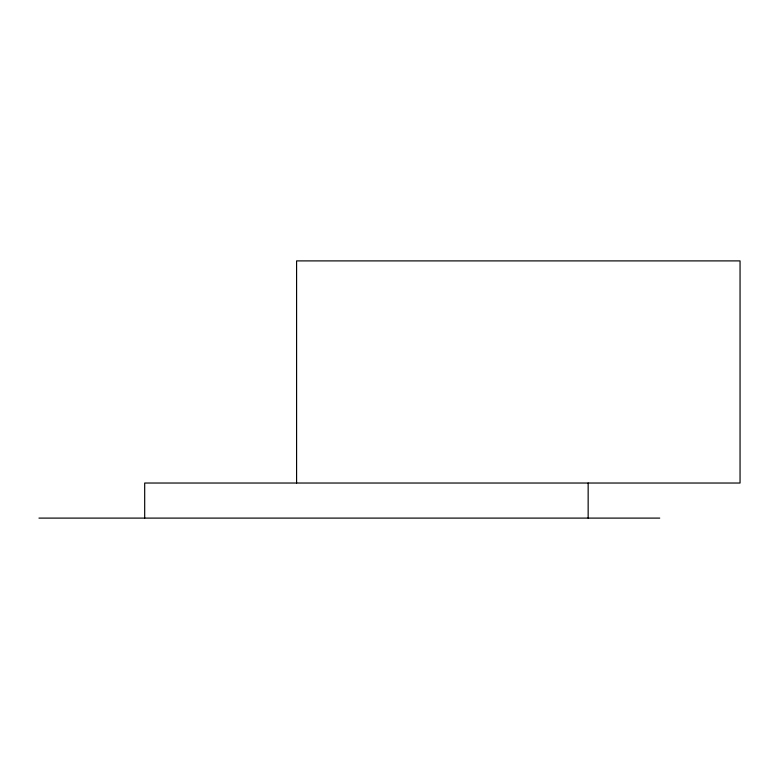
<?xml version="1.0" encoding="UTF-8"?>
<svg xmlns="http://www.w3.org/2000/svg" width="779" height="779" viewBox="0 0 779 779"><rect width="100%" height="100%" fill="white"/><g stroke="black" fill="none" stroke-linecap="round" stroke-linejoin="round"><path stroke-width="1.17" d="M38.95 518.103L659.745 518.103M588.155 483.029L588.155 518.103M296.585 483.029L296.585 260.897L740.05 260.897L740.05 483.029L144.69 483.029L144.69 518.103"/></g></svg>
